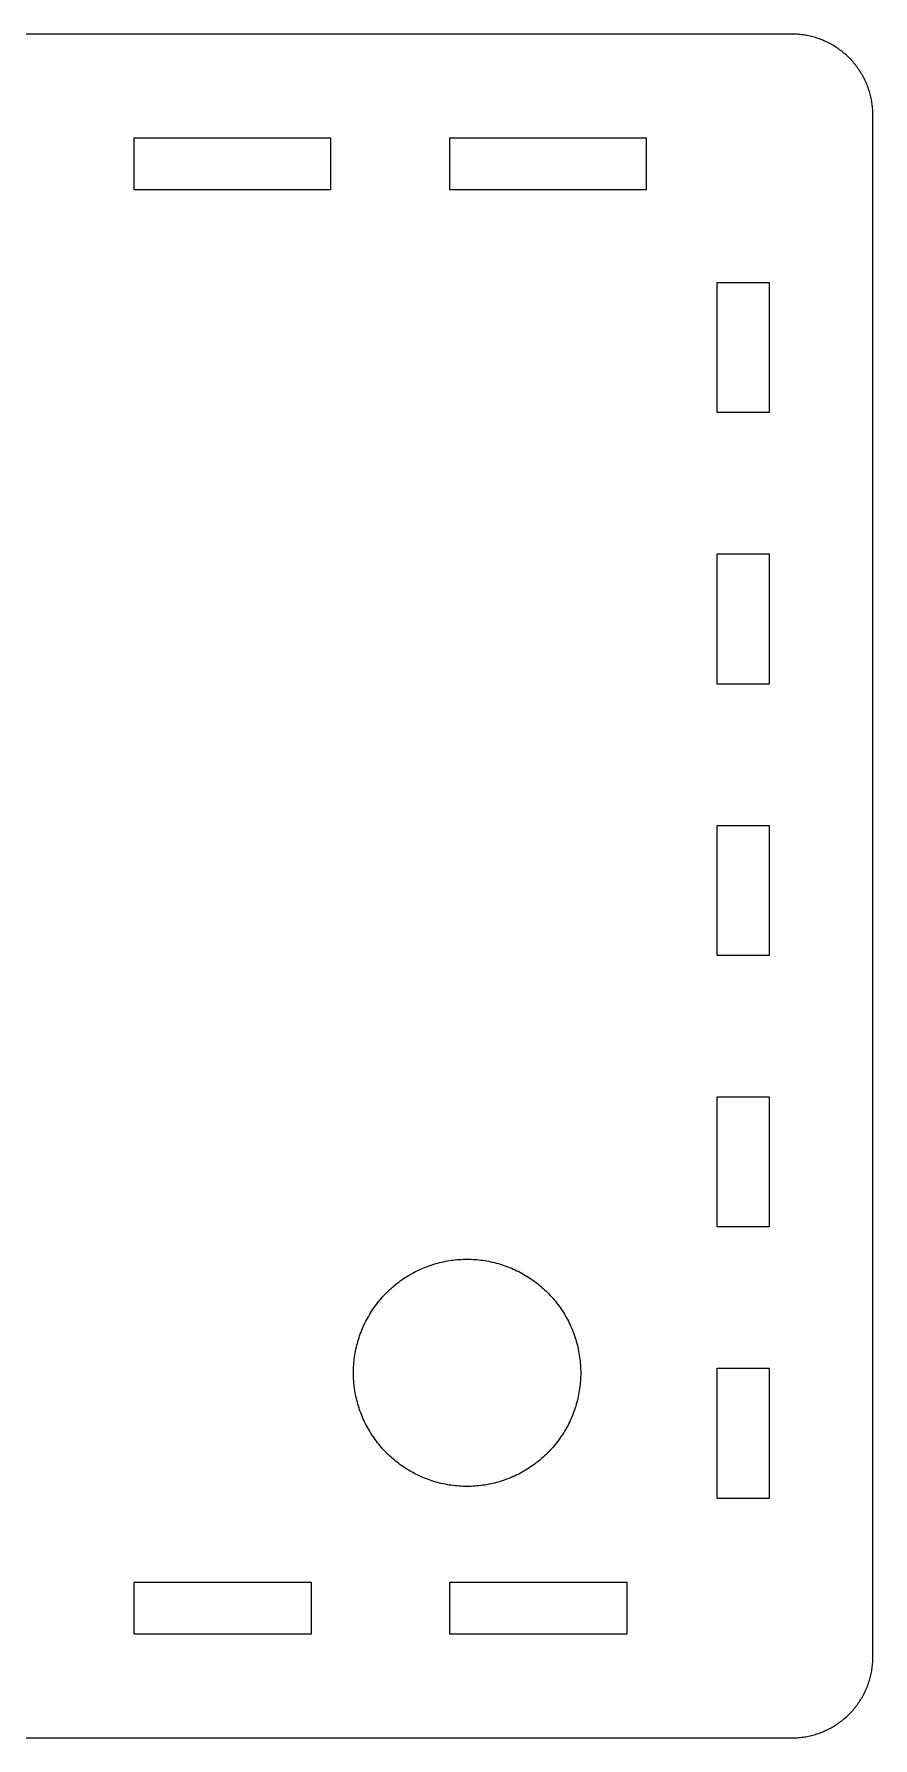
# Model space of a CAD drawing. Header units: metres. Extents: x -10 to 110, y -10 to 95.
# Drawn here: x 58.3 to 110, y -10 to 95 of the extents above; entities that cross this region are included whole.
import ezdxf

# ---------------------------------------------------------------- set-up
doc = ezdxf.new("R2010")
doc.units = ezdxf.units.M

msp = doc.modelspace()

# ---------------------------------------------------------------- linework, layer by layer
for p, q in [((105, 95), (-5, 95)), ((105.087, 94.9992), (105, 95)), ((105.174, 94.9969), (105.087, 94.9992)), ((105.262, 94.9931), (105.174, 94.9969)), ((105.349, 94.9878), (105.262, 94.9931)), ((105.436, 94.981), (105.349, 94.9878)), ((105.523, 94.9726), (105.436, 94.981)), ((105.609, 94.9627), (105.523, 94.9726)), ((105.696, 94.9513), (105.609, 94.9627)), ((105.782, 94.9384), (105.696, 94.9513)), ((105.868, 94.924), (105.782, 94.9384)), ((105.954, 94.9081), (105.868, 94.924)), ((106.04, 94.8907), (105.954, 94.9081)), ((106.125, 94.8718), (106.04, 94.8907)), ((106.21, 94.8515), (106.125, 94.8718)), ((106.294, 94.8296), (106.21, 94.8515)), ((106.378, 94.8063), (106.294, 94.8296)), ((106.462, 94.7815), (106.378, 94.8063)), ((106.545, 94.7553), (106.462, 94.7815)), ((106.628, 94.7276), (106.545, 94.7553)), ((106.71, 94.6985), (106.628, 94.7276)), ((106.792, 94.6679), (106.71, 94.6985)), ((106.873, 94.6359), (106.792, 94.6679)), ((106.954, 94.6025), (106.873, 94.6359)), ((107.034, 94.5677), (106.954, 94.6025)), ((107.113, 94.5315), (107.034, 94.5677)), ((107.192, 94.494), (107.113, 94.5315)), ((107.27, 94.455), (107.192, 94.494)), ((107.347, 94.4147), (107.27, 94.455)), ((107.424, 94.3731), (107.347, 94.4147)), ((107.5, 94.3301), (107.424, 94.3731)), ((107.575, 94.2858), (107.5, 94.3301)), ((107.65, 94.2402), (107.575, 94.2858)), ((107.723, 94.1933), (107.65, 94.2402)), ((107.796, 94.1452), (107.723, 94.1933)), ((107.868, 94.0957), (107.796, 94.1452)), ((107.939, 94.0451), (107.868, 94.0957)), ((108.009, 93.9932), (107.939, 94.0451)), ((108.078, 93.94), (108.009, 93.9932)), ((108.147, 93.8857), (108.078, 93.94)), ((108.214, 93.8302), (108.147, 93.8857)), ((108.28, 93.7735), (108.214, 93.8302)), ((108.346, 93.7157), (108.28, 93.7735)), ((108.41, 93.6568), (108.346, 93.7157)), ((108.473, 93.5967), (108.41, 93.6568)), ((108.536, 93.5355), (108.473, 93.5967)), ((108.597, 93.4733), (108.536, 93.5355)), ((108.657, 93.41), (108.597, 93.4733)), ((108.716, 93.3456), (108.657, 93.41)), ((108.774, 93.2803), (108.716, 93.3456)), ((108.83, 93.2139), (108.774, 93.2803)), ((108.886, 93.1466), (108.83, 93.2139)), ((108.94, 93.0783), (108.886, 93.1466)), ((108.993, 93.0091), (108.94, 93.0783)), ((109.045, 92.9389), (108.993, 93.0091)), ((109.096, 92.8679), (109.045, 92.9389)), ((109.145, 92.796), (109.096, 92.8679)), ((109.193, 92.7232), (109.145, 92.796)), ((109.24, 92.6496), (109.193, 92.7232)), ((109.286, 92.5752), (109.24, 92.6496)), ((109.33, 92.5), (109.286, 92.5752)), ((109.373, 92.424), (109.33, 92.5)), ((109.415, 92.3474), (109.373, 92.424)), ((109.455, 92.2699), (109.415, 92.3474)), ((109.494, 92.1918), (109.455, 92.2699)), ((109.532, 92.1131), (109.494, 92.1918)), ((109.568, 92.0337), (109.532, 92.1131)), ((109.603, 91.9537), (109.568, 92.0337)), ((109.636, 91.873), (109.603, 91.9537)), ((109.668, 91.7918), (109.636, 91.873)), ((109.698, 91.7101), (109.668, 91.7918)), ((109.728, 91.6278), (109.698, 91.7101)), ((109.755, 91.5451), (109.728, 91.6278)), ((109.782, 91.4619), (109.755, 91.5451)), ((109.806, 91.3782), (109.782, 91.4619)), ((109.83, 91.2941), (109.806, 91.3782)), ((109.851, 91.2096), (109.83, 91.2941)), ((109.872, 91.1248), (109.851, 91.2096)), ((109.891, 91.0396), (109.872, 91.1248)), ((109.908, 90.954), (109.891, 91.0396)), ((109.924, 90.8682), (109.908, 90.954)), ((109.938, 90.7822), (109.924, 90.8682)), ((109.951, 90.6959), (109.938, 90.7822)), ((109.963, 90.6093), (109.951, 90.6959)), ((109.973, 90.5226), (109.963, 90.6093)), ((109.981, 90.4358), (109.973, 90.5226)), ((109.988, 90.3488), (109.981, 90.4358)), ((109.993, 90.2617), (109.988, 90.3488)), ((109.997, 90.1745), (109.993, 90.2617)), ((109.999, 90.0873), (109.997, 90.1745)), ((110, 90), (109.999, 90.0873)), ((110, -5), (110, 90)), ((64.4909, 85.4), (64.4909, 88.6)), ((64.4909, 88.6), (76.5798, 88.6)), ((76.5798, 88.6), (76.5798, 85.4)), ((83.9454, 85.4), (83.9454, 88.6)), ((83.9454, 88.6), (96.0343, 88.6)), ((96.0343, 88.6), (96.0343, 85.4)), ((76.5798, 85.4), (64.4909, 85.4)), ((96.0343, 85.4), (83.9454, 85.4)), ((100.4, 71.6727), (100.4, 79.6909)), ((100.4, 79.6909), (103.6, 79.6909)), ((103.6, 79.6909), (103.6, 71.6727)), ((103.6, 71.6727), (100.4, 71.6727)), ((100.4, 54.9454), (100.4, 62.9636)), ((100.4, 62.9636), (103.6, 62.9636)), ((103.6, 62.9636), (103.6, 54.9454)), ((103.6, 54.9454), (100.4, 54.9454)), ((100.4, 38.2182), (100.4, 46.2364)), ((100.4, 46.2364), (103.6, 46.2364)), ((103.6, 46.2364), (103.6, 38.2182)), ((103.6, 38.2182), (100.4, 38.2182)), ((100.4, 21.4909), (100.4, 29.5091)), ((100.4, 29.5091), (103.6, 29.5091)), ((103.6, 29.5091), (103.6, 21.4909)), ((103.6, 21.4909), (100.4, 21.4909)), ((82.1528, 18.8948), (82.2649, 18.9435)), ((82.2649, 18.9435), (82.3777, 18.9903)), ((82.3777, 18.9903), (82.4914, 19.0351)), ((82.4914, 19.0351), (82.6059, 19.0778)), ((82.6059, 19.0778), (82.721, 19.1186)), ((82.721, 19.1186), (82.8369, 19.1574)), ((82.8369, 19.1574), (82.9534, 19.1941)), ((82.9534, 19.1941), (83.0705, 19.2288)), ((83.0705, 19.2288), (83.1883, 19.2615)), ((83.1883, 19.2615), (83.3065, 19.2921)), ((83.3065, 19.2921), (83.4253, 19.3206)), ((83.4253, 19.3206), (83.5446, 19.347)), ((83.5446, 19.347), (83.6643, 19.3714)), ((83.6643, 19.3714), (83.7845, 19.3936)), ((83.7845, 19.3936), (83.905, 19.4138)), ((83.905, 19.4138), (84.0258, 19.4319)), ((84.0258, 19.4319), (84.1469, 19.4478)), ((84.1469, 19.4478), (84.2683, 19.4617)), ((84.2683, 19.4617), (84.3899, 19.4734)), ((84.3899, 19.4734), (84.5117, 19.4829)), ((84.5117, 19.4829), (84.6337, 19.4904)), ((84.6337, 19.4904), (84.7557, 19.4957)), ((84.7557, 19.4957), (84.8778, 19.4989)), ((84.8778, 19.4989), (85, 19.5)), ((85, 19.5), (85.1222, 19.4989)), ((85.1222, 19.4989), (85.2443, 19.4957)), ((85.2443, 19.4957), (85.3663, 19.4904)), ((85.3663, 19.4904), (85.4883, 19.4829)), ((85.4883, 19.4829), (85.6101, 19.4734)), ((85.6101, 19.4734), (85.7317, 19.4617)), ((85.7317, 19.4617), (85.8531, 19.4478)), ((85.8531, 19.4478), (85.9742, 19.4319)), ((85.9742, 19.4319), (86.095, 19.4138)), ((86.095, 19.4138), (86.2155, 19.3936)), ((86.2155, 19.3936), (86.3357, 19.3714)), ((86.3357, 19.3714), (86.4554, 19.347)), ((86.4554, 19.347), (86.5746, 19.3206)), ((86.5746, 19.3206), (86.6935, 19.2921)), ((86.6935, 19.2921), (86.8117, 19.2615)), ((86.8117, 19.2615), (86.9295, 19.2288)), ((86.9295, 19.2288), (87.0466, 19.1941)), ((87.0466, 19.1941), (87.1631, 19.1574)), ((87.1631, 19.1574), (87.279, 19.1186)), ((87.279, 19.1186), (87.3941, 19.0778)), ((87.3941, 19.0778), (87.5086, 19.0351)), ((87.5086, 19.0351), (87.6222, 18.9903)), ((87.6222, 18.9903), (87.7351, 18.9435)), ((87.7351, 18.9435), (87.8472, 18.8948)), ((80.4076, 17.783), (80.5005, 17.8623)), ((80.5005, 17.8623), (80.5948, 17.94)), ((80.5948, 17.94), (80.6904, 18.0161)), ((80.6904, 18.0161), (80.7873, 18.0904)), ((80.7873, 18.0904), (80.8855, 18.1631)), ((80.8855, 18.1631), (80.985, 18.2341)), ((80.985, 18.2341), (81.0856, 18.3033)), ((81.0856, 18.3033), (81.1875, 18.3707)), ((81.1875, 18.3707), (81.2906, 18.4363)), ((81.2906, 18.4363), (81.3947, 18.5002)), ((81.3947, 18.5002), (81.5, 18.5622)), ((81.5, 18.5622), (81.6063, 18.6223)), ((81.6063, 18.6223), (81.7137, 18.6806)), ((81.7137, 18.6806), (81.8221, 18.737)), ((81.8221, 18.737), (81.9314, 18.7915)), ((81.9314, 18.7915), (82.0417, 18.8441)), ((82.0417, 18.8441), (82.1528, 18.8948)), ((87.8472, 18.8948), (87.9583, 18.8441)), ((87.9583, 18.8441), (88.0686, 18.7915)), ((88.0686, 18.7915), (88.1779, 18.737)), ((88.1779, 18.737), (88.2863, 18.6806)), ((88.2863, 18.6806), (88.3937, 18.6223)), ((88.3937, 18.6223), (88.5, 18.5622)), ((88.5, 18.5622), (88.6053, 18.5002)), ((88.6053, 18.5002), (88.7094, 18.4363)), ((88.7094, 18.4363), (88.8125, 18.3707)), ((88.8125, 18.3707), (88.9144, 18.3033)), ((88.9144, 18.3033), (89.015, 18.2341)), ((89.015, 18.2341), (89.1145, 18.1631)), ((89.1145, 18.1631), (89.2127, 18.0904)), ((89.2127, 18.0904), (89.3096, 18.0161)), ((89.3096, 18.0161), (89.4052, 17.94)), ((89.4052, 17.94), (89.4995, 17.8623)), ((89.4995, 17.8623), (89.5924, 17.783)), ((79.4095, 16.7127), (79.4839, 16.8096)), ((79.4839, 16.8096), (79.56, 16.9052)), ((79.56, 16.9052), (79.6377, 16.9995)), ((79.6377, 16.9995), (79.717, 17.0924)), ((79.717, 17.0924), (79.798, 17.1839)), ((79.798, 17.1839), (79.8805, 17.274)), ((79.8805, 17.274), (79.9646, 17.3626)), ((79.9646, 17.3626), (80.0502, 17.4497)), ((80.0502, 17.4497), (80.1374, 17.5354)), ((80.1374, 17.5354), (80.226, 17.6195)), ((80.226, 17.6195), (80.3161, 17.702)), ((80.3161, 17.702), (80.4076, 17.783)), ((89.5924, 17.783), (89.6839, 17.702)), ((89.6839, 17.702), (89.774, 17.6195)), ((89.774, 17.6195), (89.8626, 17.5354)), ((89.8626, 17.5354), (89.9497, 17.4497)), ((89.9497, 17.4497), (90.0354, 17.3626)), ((90.0354, 17.3626), (90.1195, 17.274)), ((90.1195, 17.274), (90.202, 17.1839)), ((90.202, 17.1839), (90.283, 17.0924)), ((90.283, 17.0924), (90.3623, 16.9995)), ((90.3623, 16.9995), (90.44, 16.9052)), ((90.44, 16.9052), (90.5161, 16.8096)), ((90.5161, 16.8096), (90.5904, 16.7127)), ((78.763, 15.6779), (78.8194, 15.7863)), ((78.8194, 15.7863), (78.8777, 15.8937)), ((78.8777, 15.8937), (78.9378, 16)), ((78.9378, 16), (78.9998, 16.1053)), ((78.9998, 16.1053), (79.0637, 16.2094)), ((79.0637, 16.2094), (79.1293, 16.3125)), ((79.1293, 16.3125), (79.1967, 16.4143)), ((79.1967, 16.4143), (79.2659, 16.515)), ((79.2659, 16.515), (79.3369, 16.6145)), ((79.3369, 16.6145), (79.4095, 16.7127)), ((90.5904, 16.7127), (90.6631, 16.6145)), ((90.6631, 16.6145), (90.7341, 16.515)), ((90.7341, 16.515), (90.8033, 16.4143)), ((90.8033, 16.4143), (90.8707, 16.3125)), ((90.8707, 16.3125), (90.9363, 16.2094)), ((90.9363, 16.2094), (91.0002, 16.1053)), ((91.0002, 16.1053), (91.0622, 16)), ((91.0622, 16), (91.1223, 15.8937)), ((91.1223, 15.8937), (91.1806, 15.7863)), ((91.1806, 15.7863), (91.237, 15.6779)), ((78.3426, 14.6631), (78.3814, 14.779)), ((78.3814, 14.779), (78.4221, 14.8941)), ((78.4221, 14.8941), (78.4649, 15.0086)), ((78.4649, 15.0086), (78.5097, 15.1222)), ((78.5097, 15.1222), (78.5565, 15.2351)), ((78.5565, 15.2351), (78.6052, 15.3472)), ((78.6052, 15.3472), (78.6558, 15.4583)), ((78.6558, 15.4583), (78.7084, 15.5686)), ((78.7084, 15.5686), (78.763, 15.6779)), ((91.237, 15.6779), (91.2915, 15.5686)), ((91.2915, 15.5686), (91.3441, 15.4583)), ((91.3441, 15.4583), (91.3948, 15.3472)), ((91.3948, 15.3472), (91.4435, 15.2351)), ((91.4435, 15.2351), (91.4903, 15.1222)), ((91.4903, 15.1222), (91.5351, 15.0086)), ((91.5351, 15.0086), (91.5779, 14.8941)), ((91.5779, 14.8941), (91.6186, 14.779)), ((91.6186, 14.779), (91.6574, 14.6631)), ((78.0862, 13.595), (78.1063, 13.7155)), ((78.1063, 13.7155), (78.1286, 13.8357)), ((78.1286, 13.8357), (78.153, 13.9554)), ((78.153, 13.9554), (78.1794, 14.0746)), ((78.1794, 14.0746), (78.2079, 14.1935)), ((78.2079, 14.1935), (78.2385, 14.3117)), ((78.2385, 14.3117), (78.2712, 14.4295)), ((78.2712, 14.4295), (78.3059, 14.5466)), ((78.3059, 14.5466), (78.3426, 14.6631)), ((91.6574, 14.6631), (91.6941, 14.5466)), ((91.6941, 14.5466), (91.7288, 14.4295)), ((91.7288, 14.4295), (91.7615, 14.3117)), ((91.7615, 14.3117), (91.7921, 14.1935)), ((91.7921, 14.1935), (91.8206, 14.0746)), ((91.8206, 14.0746), (91.847, 13.9554)), ((91.847, 13.9554), (91.8714, 13.8357)), ((91.8714, 13.8357), (91.8936, 13.7155)), ((91.8936, 13.7155), (91.9138, 13.595)), ((78, 12.5), (78.0011, 12.6222)), ((78.0011, 12.6222), (78.0043, 12.7443)), ((78.0043, 12.7443), (78.0096, 12.8663)), ((78.0096, 12.8663), (78.017, 12.9883)), ((78.017, 12.9883), (78.0266, 13.1101)), ((78.0266, 13.1101), (78.0383, 13.2317)), ((78.0383, 13.2317), (78.0522, 13.3531)), ((78.0522, 13.3531), (78.0681, 13.4742)), ((78.0681, 13.4742), (78.0862, 13.595)), ((91.9138, 13.595), (91.9319, 13.4742)), ((91.9319, 13.4742), (91.9478, 13.3531)), ((91.9478, 13.3531), (91.9617, 13.2317)), ((91.9617, 13.2317), (91.9734, 13.1101)), ((91.9734, 13.1101), (91.9829, 12.9883)), ((91.9829, 12.9883), (91.9904, 12.8663)), ((91.9904, 12.8663), (91.9957, 12.7443)), ((91.9957, 12.7443), (91.9989, 12.6222)), ((91.9989, 12.6222), (92, 12.5)), ((100.4, 4.76363), (100.4, 12.7818)), ((100.4, 12.7818), (103.6, 12.7818)), ((103.6, 12.7818), (103.6, 4.76363)), ((78.0011, 12.3778), (78, 12.5)), ((78.0043, 12.2557), (78.0011, 12.3778)), ((78.0096, 12.1336), (78.0043, 12.2557)), ((78.017, 12.0117), (78.0096, 12.1336)), ((78.0266, 11.8899), (78.017, 12.0117)), ((78.0383, 11.7683), (78.0266, 11.8899)), ((78.0522, 11.6469), (78.0383, 11.7683)), ((78.0681, 11.5258), (78.0522, 11.6469)), ((91.9478, 11.6469), (91.9319, 11.5258)), ((91.9617, 11.7683), (91.9478, 11.6469)), ((91.9734, 11.8899), (91.9617, 11.7683)), ((91.9829, 12.0117), (91.9734, 11.8899)), ((91.9904, 12.1336), (91.9829, 12.0117)), ((91.9957, 12.2557), (91.9904, 12.1336)), ((91.9989, 12.3778), (91.9957, 12.2557)), ((92, 12.5), (91.9989, 12.3778)), ((78.0862, 11.405), (78.0681, 11.5258)), ((78.1063, 11.2845), (78.0862, 11.405)), ((78.1286, 11.1643), (78.1063, 11.2845)), ((78.153, 11.0446), (78.1286, 11.1643)), ((78.1794, 10.9253), (78.153, 11.0446)), ((78.2079, 10.8065), (78.1794, 10.9253)), ((78.2385, 10.6883), (78.2079, 10.8065)), ((78.2712, 10.5705), (78.2385, 10.6883)), ((78.3059, 10.4534), (78.2712, 10.5705)), ((91.7288, 10.5705), (91.6941, 10.4534)), ((91.7615, 10.6883), (91.7288, 10.5705)), ((91.7921, 10.8065), (91.7615, 10.6883)), ((91.8206, 10.9253), (91.7921, 10.8065)), ((91.847, 11.0446), (91.8206, 10.9253)), ((91.8714, 11.1643), (91.847, 11.0446)), ((91.8936, 11.2845), (91.8714, 11.1643)), ((91.9138, 11.405), (91.8936, 11.2845)), ((91.9319, 11.5258), (91.9138, 11.405)), ((78.3426, 10.3369), (78.3059, 10.4534)), ((78.3814, 10.221), (78.3426, 10.3369)), ((78.4221, 10.1059), (78.3814, 10.221)), ((78.4649, 9.99142), (78.4221, 10.1059)), ((78.5097, 9.87775), (78.4649, 9.99142)), ((78.5565, 9.76488), (78.5097, 9.87775)), ((78.6052, 9.65283), (78.5565, 9.76488)), ((78.6558, 9.54167), (78.6052, 9.65283)), ((78.7084, 9.4314), (78.6558, 9.54167)), ((91.3441, 9.54167), (91.2915, 9.4314)), ((91.3948, 9.65283), (91.3441, 9.54167)), ((91.4435, 9.76488), (91.3948, 9.65283)), ((91.4903, 9.87775), (91.4435, 9.76488)), ((91.5351, 9.99142), (91.4903, 9.87775)), ((91.5779, 10.1059), (91.5351, 9.99142)), ((91.6186, 10.221), (91.5779, 10.1059)), ((91.6574, 10.3369), (91.6186, 10.221)), ((91.6941, 10.4534), (91.6574, 10.3369)), ((78.763, 9.32207), (78.7084, 9.4314)), ((78.8194, 9.2137), (78.763, 9.32207)), ((78.8777, 9.10632), (78.8194, 9.2137)), ((78.9378, 9), (78.8777, 9.10632)), ((78.9998, 8.89473), (78.9378, 9)), ((79.0637, 8.79056), (78.9998, 8.89473)), ((79.1293, 8.68752), (79.0637, 8.79056)), ((79.1967, 8.58565), (79.1293, 8.68752)), ((79.2659, 8.48495), (79.1967, 8.58565)), ((79.3369, 8.3855), (79.2659, 8.48495)), ((90.7341, 8.48495), (90.6631, 8.3855)), ((90.8033, 8.58565), (90.7341, 8.48495)), ((90.8707, 8.68752), (90.8033, 8.58565)), ((90.9363, 8.79056), (90.8707, 8.68752)), ((91.0002, 8.89473), (90.9363, 8.79056)), ((91.0622, 9), (91.0002, 8.89473)), ((91.1223, 9.10632), (91.0622, 9)), ((91.1806, 9.2137), (91.1223, 9.10632)), ((91.237, 9.32207), (91.1806, 9.2137)), ((91.2915, 9.4314), (91.237, 9.32207)), ((79.4095, 8.28729), (79.3369, 8.3855)), ((79.4839, 8.19037), (79.4095, 8.28729)), ((79.56, 8.09476), (79.4839, 8.19037)), ((79.6377, 8.00047), (79.56, 8.09476)), ((79.717, 7.90758), (79.6377, 8.00047)), ((79.798, 7.81609), (79.717, 7.90758)), ((79.8805, 7.726), (79.798, 7.81609)), ((79.9646, 7.63739), (79.8805, 7.726)), ((80.0502, 7.55025), (79.9646, 7.63739)), ((80.1374, 7.46461), (80.0502, 7.55025)), ((80.226, 7.38052), (80.1374, 7.46461)), ((80.3161, 7.29797), (80.226, 7.38052)), ((89.774, 7.38052), (89.6839, 7.29797)), ((89.8626, 7.46461), (89.774, 7.38052)), ((89.9497, 7.55025), (89.8626, 7.46461)), ((90.0354, 7.63739), (89.9497, 7.55025)), ((90.1195, 7.726), (90.0354, 7.63739)), ((90.202, 7.81609), (90.1195, 7.726)), ((90.283, 7.90758), (90.202, 7.81609)), ((90.3623, 8.00047), (90.283, 7.90758)), ((90.44, 8.09476), (90.3623, 8.00047)), ((90.5161, 8.19037), (90.44, 8.09476)), ((90.5904, 8.28729), (90.5161, 8.19037)), ((90.6631, 8.3855), (90.5904, 8.28729)), ((80.4076, 7.21703), (80.3161, 7.29797)), ((80.5005, 7.13768), (80.4076, 7.21703)), ((80.5948, 7.05997), (80.5005, 7.13768)), ((80.6904, 6.98392), (80.5948, 7.05997)), ((80.7873, 6.90955), (80.6904, 6.98392)), ((80.8855, 6.83687), (80.7873, 6.90955)), ((80.985, 6.76593), (80.8855, 6.83687)), ((81.0856, 6.69673), (80.985, 6.76593)), ((81.1875, 6.6293), (81.0856, 6.69673)), ((81.2906, 6.56366), (81.1875, 6.6293)), ((81.3947, 6.49982), (81.2906, 6.56366)), ((81.5, 6.43782), (81.3947, 6.49982)), ((81.6063, 6.37766), (81.5, 6.43782)), ((81.7137, 6.31937), (81.6063, 6.37766)), ((81.8221, 6.26295), (81.7137, 6.31937)), ((88.2863, 6.31937), (88.1779, 6.26295)), ((88.3937, 6.37766), (88.2863, 6.31937)), ((88.5, 6.43782), (88.3937, 6.37766)), ((88.6053, 6.49982), (88.5, 6.43782)), ((88.7094, 6.56366), (88.6053, 6.49982)), ((88.8125, 6.6293), (88.7094, 6.56366)), ((88.9144, 6.69673), (88.8125, 6.6293)), ((89.015, 6.76593), (88.9144, 6.69673)), ((89.1145, 6.83687), (89.015, 6.76593)), ((89.2127, 6.90955), (89.1145, 6.83687)), ((89.3096, 6.98392), (89.2127, 6.90955)), ((89.4052, 7.05997), (89.3096, 6.98392)), ((89.4995, 7.13768), (89.4052, 7.05997)), ((89.5924, 7.21703), (89.4995, 7.13768)), ((89.6839, 7.29797), (89.5924, 7.21703)), ((81.9314, 6.20844), (81.8221, 6.26295)), ((82.0417, 6.15584), (81.9314, 6.20844)), ((82.1528, 6.10518), (82.0417, 6.15584)), ((82.2649, 6.05646), (82.1528, 6.10518)), ((82.3777, 6.0097), (82.2649, 6.05646)), ((82.4914, 5.96494), (82.3777, 6.0097)), ((82.6059, 5.92215), (82.4914, 5.96494)), ((82.721, 5.88136), (82.6059, 5.92215)), ((82.8369, 5.84259), (82.721, 5.88136)), ((82.9534, 5.80586), (82.8369, 5.84259)), ((83.0705, 5.77116), (82.9534, 5.80586)), ((83.1883, 5.73851), (83.0705, 5.77116)), ((83.3065, 5.70792), (83.1883, 5.73851)), ((83.4253, 5.6794), (83.3065, 5.70792)), ((83.5446, 5.65295), (83.4253, 5.6794)), ((83.6643, 5.6286), (83.5446, 5.65295)), ((83.7845, 5.60634), (83.6643, 5.6286)), ((83.905, 5.58618), (83.7845, 5.60634)), ((84.0258, 5.56812), (83.905, 5.58618)), ((84.1469, 5.55217), (84.0258, 5.56812)), ((84.2683, 5.53835), (84.1469, 5.55217)), ((84.3899, 5.52663), (84.2683, 5.53835)), ((84.5117, 5.51704), (84.3899, 5.52663)), ((84.6337, 5.50958), (84.5117, 5.51704)), ((84.7557, 5.50426), (84.6337, 5.50958)), ((84.8778, 5.50105), (84.7557, 5.50426)), ((85, 5.5), (84.8778, 5.50105)), ((85.1222, 5.50105), (85, 5.5)), ((85.2443, 5.50426), (85.1222, 5.50105)), ((85.3663, 5.50958), (85.2443, 5.50426)), ((85.4883, 5.51704), (85.3663, 5.50958)), ((85.6101, 5.52663), (85.4883, 5.51704)), ((85.7317, 5.53835), (85.6101, 5.52663)), ((85.8531, 5.55217), (85.7317, 5.53835)), ((85.9742, 5.56812), (85.8531, 5.55217)), ((86.095, 5.58618), (85.9742, 5.56812)), ((86.2155, 5.60634), (86.095, 5.58618)), ((86.3357, 5.6286), (86.2155, 5.60634)), ((86.4554, 5.65295), (86.3357, 5.6286)), ((86.5746, 5.6794), (86.4554, 5.65295)), ((86.6935, 5.70792), (86.5746, 5.6794)), ((86.8117, 5.73851), (86.6935, 5.70792)), ((86.9295, 5.77116), (86.8117, 5.73851)), ((87.0466, 5.80586), (86.9295, 5.77116)), ((87.1631, 5.84259), (87.0466, 5.80586)), ((87.279, 5.88136), (87.1631, 5.84259)), ((87.3941, 5.92215), (87.279, 5.88136)), ((87.5086, 5.96494), (87.3941, 5.92215)), ((87.6222, 6.0097), (87.5086, 5.96494)), ((87.7351, 6.05646), (87.6222, 6.0097)), ((87.8472, 6.10518), (87.7351, 6.05646)), ((87.9583, 6.15584), (87.8472, 6.10518)), ((88.0686, 6.20844), (87.9583, 6.15584)), ((88.1779, 6.26295), (88.0686, 6.20844)), ((103.6, 4.76363), (100.4, 4.76363)), ((64.4909, -3.59999), (64.4909, -0.399994)), ((64.4909, -0.399994), (75.3909, -0.399994)), ((75.3909, -0.399994), (75.3909, -3.59999)), ((83.9454, -3.59999), (83.9454, -0.399994)), ((83.9454, -0.399994), (94.8454, -0.399994)), ((94.8454, -0.399994), (94.8454, -3.59999)), ((75.3909, -3.59999), (64.4909, -3.59999)), ((94.8454, -3.59999), (83.9454, -3.59999)), ((109.993, -5.26167), (109.997, -5.17448)), ((109.997, -5.17448), (109.999, -5.08725)), ((109.999, -5.08725), (110, -5)), ((109.806, -6.37817), (109.83, -6.29408)), ((109.83, -6.29408), (109.851, -6.20959)), ((109.851, -6.20959), (109.872, -6.12474)), ((109.872, -6.12474), (109.891, -6.03955)), ((109.891, -6.03955), (109.908, -5.95404)), ((109.908, -5.95404), (109.924, -5.86824)), ((109.924, -5.86824), (109.938, -5.78217)), ((109.938, -5.78217), (109.951, -5.69586)), ((109.951, -5.69586), (109.963, -5.60934)), ((109.963, -5.60934), (109.973, -5.52263)), ((109.973, -5.52263), (109.981, -5.43578)), ((109.981, -5.43578), (109.988, -5.34877)), ((109.988, -5.34877), (109.993, -5.26167)), ((109.373, -7.42404), (109.415, -7.34735)), ((109.415, -7.34735), (109.455, -7.26994)), ((109.455, -7.26994), (109.494, -7.19185)), ((109.494, -7.19185), (109.532, -7.11308)), ((109.532, -7.11308), (109.568, -7.03368)), ((109.568, -7.03368), (109.603, -6.95364)), ((109.603, -6.95364), (109.636, -6.87303)), ((109.636, -6.87303), (109.668, -6.79184)), ((109.668, -6.79184), (109.698, -6.7101)), ((109.698, -6.7101), (109.728, -6.62784)), ((109.728, -6.62784), (109.755, -6.54507)), ((109.755, -6.54507), (109.782, -6.46185)), ((109.782, -6.46185), (109.806, -6.37817)), ((108.657, -8.40999), (108.716, -8.34564)), ((108.716, -8.34564), (108.774, -8.28029)), ((108.774, -8.28029), (108.83, -8.21393)), ((108.83, -8.21393), (108.886, -8.14659)), ((108.886, -8.14659), (108.94, -8.07829)), ((108.94, -8.07829), (108.993, -8.00906)), ((108.993, -8.00906), (109.045, -7.93892)), ((109.045, -7.93892), (109.096, -7.86787)), ((109.096, -7.86787), (109.145, -7.79596)), ((109.145, -7.79596), (109.193, -7.72319)), ((109.193, -7.72319), (109.24, -7.64958)), ((109.24, -7.64958), (109.286, -7.57518)), ((109.286, -7.57518), (109.33, -7.5)), ((109.33, -7.5), (109.373, -7.42404)), ((107.27, -9.45503), (107.347, -9.41473)), ((107.347, -9.41473), (107.424, -9.37309)), ((107.424, -9.37309), (107.5, -9.33012)), ((107.5, -9.33012), (107.575, -9.28583)), ((107.575, -9.28583), (107.65, -9.24023)), ((107.65, -9.24023), (107.723, -9.19334)), ((107.723, -9.19334), (107.796, -9.14519)), ((107.796, -9.14519), (107.868, -9.09575)), ((107.868, -9.09575), (107.939, -9.04507)), ((107.939, -9.04507), (108.009, -8.99316)), ((108.009, -8.99316), (108.078, -8.94005)), ((108.078, -8.94005), (108.147, -8.88573)), ((108.147, -8.88573), (108.214, -8.83022)), ((108.214, -8.83022), (108.28, -8.77354)), ((108.28, -8.77354), (108.346, -8.71571)), ((108.346, -8.71571), (108.41, -8.65675)), ((108.41, -8.65675), (108.473, -8.59669)), ((108.473, -8.59669), (108.536, -8.53552)), ((108.536, -8.53552), (108.597, -8.47328)), ((108.597, -8.47328), (108.657, -8.40999)), ((-5, -10), (105, -10)), ((105, -10), (105.087, -9.99924)), ((105.087, -9.99924), (105.174, -9.99695)), ((105.174, -9.99695), (105.262, -9.99313)), ((105.262, -9.99313), (105.349, -9.98781)), ((105.349, -9.98781), (105.436, -9.98097)), ((105.436, -9.98097), (105.523, -9.9726)), ((105.523, -9.9726), (105.609, -9.96272)), ((105.609, -9.96272), (105.696, -9.95134)), ((105.696, -9.95134), (105.782, -9.93843)), ((105.782, -9.93843), (105.868, -9.92403)), ((105.868, -9.92403), (105.954, -9.90813)), ((105.954, -9.90813), (106.04, -9.89073)), ((106.04, -9.89073), (106.125, -9.87184)), ((106.125, -9.87184), (106.21, -9.85147)), ((106.21, -9.85147), (106.294, -9.82962)), ((106.294, -9.82962), (106.378, -9.8063)), ((106.378, -9.8063), (106.462, -9.78151)), ((106.462, -9.78151), (106.545, -9.75528)), ((106.545, -9.75528), (106.628, -9.72758)), ((106.628, -9.72758), (106.71, -9.69846)), ((106.71, -9.69846), (106.792, -9.66789)), ((106.792, -9.66789), (106.873, -9.63591)), ((106.873, -9.63591), (106.954, -9.60252)), ((106.954, -9.60252), (107.034, -9.56772)), ((107.034, -9.56772), (107.113, -9.53152)), ((107.113, -9.53152), (107.192, -9.49396)), ((107.192, -9.49396), (107.27, -9.45503))]:
    msp.add_line(p, q)

doc.saveas('drawing.dxf')
